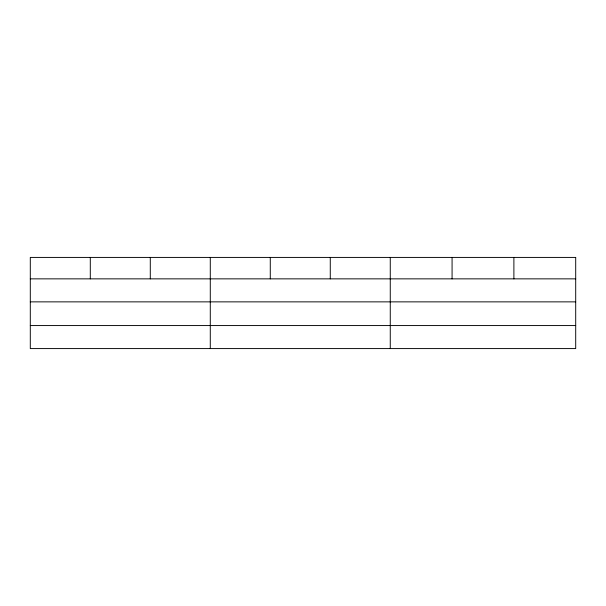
<?xml version="1.0" encoding="UTF-8"?>
<svg xmlns="http://www.w3.org/2000/svg" width="606" height="606" viewBox="0 0 606 606"><rect width="100%" height="100%" fill="white"/><g stroke="black" fill="none" stroke-linecap="round" stroke-linejoin="round"><path stroke-width="0.91" d="M30.3 278.858L575.7 278.858M30.3 301.864L575.7 301.864M30.3 325.566L575.7 325.566M513.888 257.421L513.888 278.858M452.076 257.421L452.076 278.858M390.264 257.421L390.264 348.579M330.27 257.421L330.27 278.858M270.276 257.421L270.276 278.858M210.282 257.421L210.282 348.579M150.288 257.421L150.288 278.858M90.294 257.421L90.294 278.858M575.7 257.421L30.3 257.421L30.3 348.579L575.7 348.579L575.7 257.421"/></g></svg>
